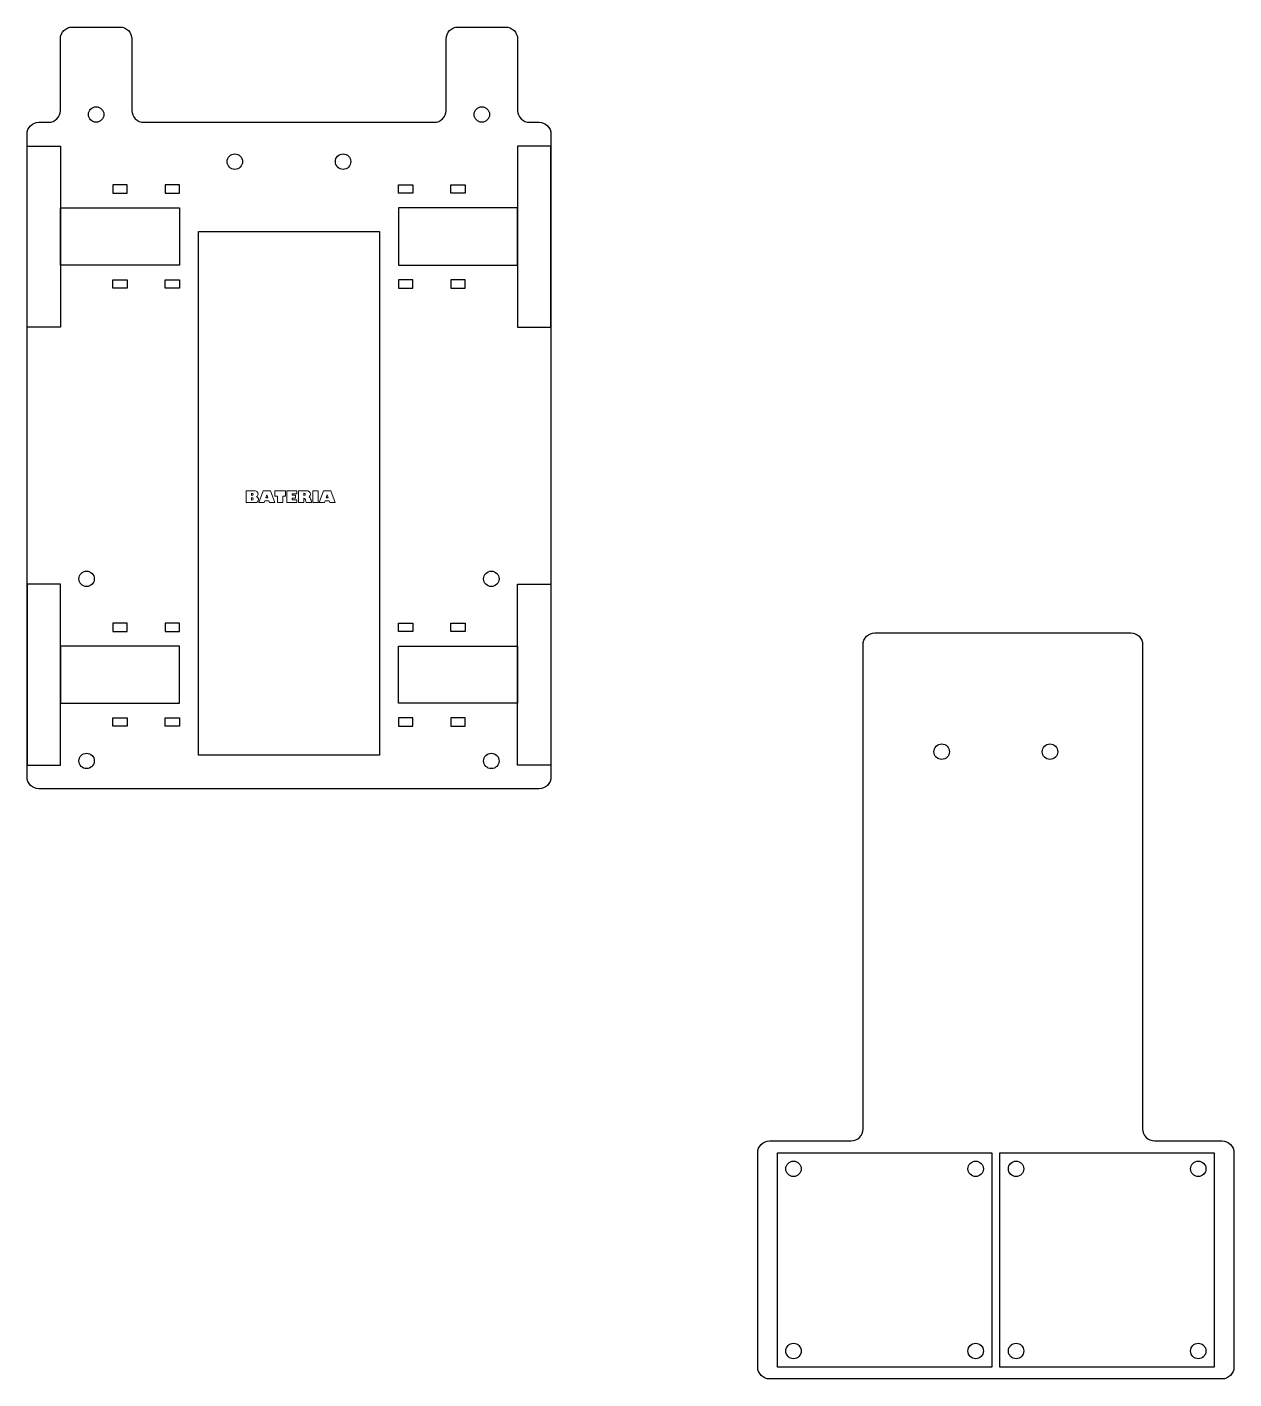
# Model space of a CAD drawing. Header units: millimetres. Extents: x 1914 to 2513, y 2106 to 2390.
# Drawn here: x 1913.7 to 2167.1, y 2105.7 to 2389.6 of the extents above; entities that cross this region are included whole.
import ezdxf

# ---------------------------------------------------------------- set-up
doc = ezdxf.new("R2010")
doc.units = ezdxf.units.MM

msp = doc.modelspace()

# ---------------------------------------------------------------- linework, layer by layer
for points in [[(2019.18, 2369.64), (2021.18, 2369.64, -0.414214), (2023.68, 2367.14), (2023.68, 2232.14, -0.414214), (2021.18, 2229.64), (1916.18, 2229.64, -0.414214), (1913.68, 2232.14), (1913.68, 2367.14, -0.414214), (1916.18, 2369.64), (1918.18, 2369.64, 0.414214), (1920.68, 2372.14), (1920.68, 2387.14, -0.414214), (1923.18, 2389.64), (1933.18, 2389.64, -0.414214), (1935.68, 2387.14), (1935.68, 2372.14, 0.414214), (1938.18, 2369.64), (1999.18, 2369.64, 0.414214), (2001.68, 2372.14), (2001.68, 2387.14, -0.414214), (2004.18, 2389.64), (2014.18, 2389.64, -0.414214), (2016.68, 2387.14), (2016.68, 2372.14, 0.414214)], [(2150.43, 2155.72), (2164.61, 2155.72, -0.414214), (2167.11, 2153.22), (2167.11, 2108.22, -0.414214), (2164.61, 2105.72), (2069.61, 2105.72, -0.414214), (2067.11, 2108.22), (2067.11, 2153.22, -0.414214), (2069.61, 2155.72), (2086.73, 2155.72, 0.414214), (2089.23, 2158.22), (2089.23, 2259.91, -0.414214), (2091.73, 2262.41), (2145.43, 2262.41, -0.414214), (2147.93, 2259.91), (2147.93, 2158.22, 0.414214)]]:
    msp.add_lwpolyline(points, format="xyb", close=True)
for points in [[(1913.68, 2364.64), (1920.68, 2364.64), (1920.68, 2326.64), (1913.68, 2326.64)], [(2023.68, 2364.64), (2016.68, 2364.64), (2016.68, 2326.64), (2023.68, 2326.64)], [(1931.68, 2354.72), (1934.68, 2354.72), (1934.68, 2356.47), (1931.68, 2356.47)], [(1942.68, 2354.72), (1945.68, 2354.72), (1945.68, 2356.47), (1942.68, 2356.47)], [(1994.68, 2354.72), (1991.68, 2354.72), (1991.68, 2356.47), (1994.68, 2356.47)], [(2005.68, 2354.72), (2002.68, 2354.72), (2002.68, 2356.47), (2005.68, 2356.47)], [(1920.68, 2351.64), (1945.68, 2351.64), (1945.68, 2339.64), (1920.68, 2339.64)], [(2016.68, 2351.64), (1991.68, 2351.64), (1991.68, 2339.64), (2016.68, 2339.64)], [(1949.68, 2346.73), (1987.68, 2346.73), (1987.68, 2236.73), (1949.68, 2236.73)], [(1931.68, 2336.55), (1934.68, 2336.55), (1934.68, 2334.8), (1931.68, 2334.8)], [(1942.68, 2336.55), (1945.68, 2336.55), (1945.68, 2334.8), (1942.68, 2334.8)], [(1994.68, 2336.55), (1991.68, 2336.55), (1991.68, 2334.8), (1994.68, 2334.8)], [(2005.68, 2336.55), (2002.68, 2336.55), (2002.68, 2334.8), (2005.68, 2334.8)], [(1913.68, 2234.64), (1920.68, 2234.64), (1920.68, 2272.64), (1913.68, 2272.64)], [(2023.68, 2234.64), (2016.68, 2234.64), (2016.68, 2272.64), (2023.68, 2272.64)], [(1931.68, 2262.72), (1934.68, 2262.72), (1934.68, 2264.47), (1931.68, 2264.47)], [(1942.68, 2262.72), (1945.68, 2262.72), (1945.68, 2264.47), (1942.68, 2264.47)], [(1994.68, 2262.72), (1991.68, 2262.72), (1991.68, 2264.47), (1994.68, 2264.47)], [(2005.68, 2262.72), (2002.68, 2262.72), (2002.68, 2264.47), (2005.68, 2264.47)], [(1920.68, 2247.64), (1945.68, 2247.64), (1945.68, 2259.64), (1920.68, 2259.64)], [(2016.68, 2247.64), (1991.68, 2247.64), (1991.68, 2259.64), (2016.68, 2259.64)], [(1931.68, 2244.55), (1934.68, 2244.55), (1934.68, 2242.8), (1931.68, 2242.8)], [(1942.68, 2244.55), (1945.68, 2244.55), (1945.68, 2242.8), (1942.68, 2242.8)], [(1994.68, 2244.55), (1991.68, 2244.55), (1991.68, 2242.8), (1994.68, 2242.8)], [(2005.68, 2244.55), (2002.68, 2244.55), (2002.68, 2242.8), (2005.68, 2242.8)], [(2071.24, 2153.22), (2116.24, 2153.22), (2116.24, 2108.22), (2071.24, 2108.22)], [(2117.98, 2153.22), (2162.98, 2153.22), (2162.98, 2108.22), (2117.98, 2108.22)]]:
    msp.add_lwpolyline(points, close=True)
at = {"color": 139, "lineweight": 0}
for points in [[(1961.23, 2292.24), (1959.66, 2292.24), (1959.66, 2289.75), (1961.42, 2289.75), (1961.55, 2289.75), (1961.83, 2289.8), (1962.04, 2289.93), (1962.05, 2289.95), (1962.21, 2290.16)], [(1960.78, 2291.25), (1960.78, 2291.74), (1960.84, 2291.74)], [(1960.84, 2291.74), (1961.03, 2291.7), (1961.14, 2291.5), (1961.06, 2291.31), (1960.8, 2291.25), (1960.78, 2291.25)], [(1960.84, 2291.74), (1961.03, 2291.7), (1961.14, 2291.5), (1961.06, 2291.31), (1960.8, 2291.25), (1960.78, 2291.25)], [(1962.13, 2291.84), (1961.96, 2292.06), (1961.81, 2292.14), (1961.55, 2292.22), (1961.23, 2292.24)], [(1961.99, 2291.07), (1962.15, 2291.29), (1962.2, 2291.54), (1962.2, 2291.58), (1962.13, 2291.84)], [(1961.99, 2291.07), (1962.15, 2291.29), (1962.2, 2291.54), (1962.2, 2291.58), (1962.13, 2291.84)], [(1964.81, 2292.24), (1963.23, 2292.24), (1962.36, 2289.75), (1963.47, 2289.75), (1963.62, 2290.16), (1964.43, 2290.16)], [(1964.02, 2291.38), (1964.23, 2290.76), (1963.82, 2290.76)], [(1963.82, 2290.76), (1964.02, 2291.38)], [(1964.43, 2290.16), (1964.57, 2289.75), (1965.68, 2289.75), (1964.81, 2292.24)], [(1972.31, 2292.24), (1970.68, 2292.24), (1970.68, 2289.75), (1971.78, 2289.75), (1971.78, 2290.66)], [(1971.78, 2291.25), (1971.78, 2291.73), (1971.85, 2291.73)], [(1971.85, 2291.73), (1972.05, 2291.66), (1972.11, 2291.47), (1972.06, 2291.33), (1971.81, 2291.25), (1971.78, 2291.25)], [(1971.85, 2291.73), (1972.05, 2291.66), (1972.11, 2291.47), (1972.06, 2291.33), (1971.81, 2291.25), (1971.78, 2291.25)], [(1973.15, 2291.8), (1972.98, 2292.03), (1972.86, 2292.11), (1972.62, 2292.2), (1972.31, 2292.24)], [(1973.16, 2291.22), (1973.22, 2291.49), (1973.22, 2291.55), (1973.15, 2291.8)], [(1973.16, 2291.22), (1973.22, 2291.49), (1973.22, 2291.55), (1973.15, 2291.8)], [(1977.49, 2292.24), (1975.91, 2292.24), (1975.05, 2289.75), (1976.15, 2289.75), (1976.3, 2290.16), (1977.11, 2290.16)], [(1976.71, 2291.38), (1976.91, 2290.76), (1976.49, 2290.76)], [(1976.49, 2290.76), (1976.71, 2291.38)], [(1976.71, 2291.38), (1976.91, 2290.76), (1976.49, 2290.76)], [(1977.11, 2290.16), (1977.25, 2289.75), (1978.35, 2289.75), (1977.49, 2292.24)], [(1977.11, 2290.16), (1977.25, 2289.75), (1978.35, 2289.75), (1977.49, 2292.24)], [(1960.84, 2290.84), (1961.07, 2290.77), (1961.16, 2290.56), (1961.08, 2290.34), (1961.08, 2290.34), (1960.8, 2290.29), (1960.78, 2290.29)], [(1960.78, 2290.29), (1960.78, 2290.84), (1960.84, 2290.84)], [(1960.84, 2290.84), (1961.07, 2290.77), (1961.16, 2290.56), (1961.08, 2290.34), (1961.08, 2290.34), (1960.8, 2290.29), (1960.78, 2290.29)], [(1962.11, 2290.84), (1961.88, 2291.01), (1961.99, 2291.07)], [(1962.21, 2290.16), (1962.26, 2290.44), (1962.26, 2290.52), (1962.17, 2290.77), (1962.11, 2290.84)], [(1962.21, 2290.16), (1962.26, 2290.44), (1962.26, 2290.52), (1962.17, 2290.77), (1962.11, 2290.84)], [(1971.78, 2290.66), (1971.94, 2290.64), (1972.13, 2290.44), (1972.17, 2290.33), (1972.23, 2290.08), (1972.27, 2289.75), (1973.42, 2289.75), (1973.39, 2289.95), (1973.32, 2290.24), (1973.22, 2290.49), (1973.1, 2290.73)], [(1971.78, 2290.66), (1971.94, 2290.64), (1972.13, 2290.44), (1972.17, 2290.33), (1972.23, 2290.08), (1972.27, 2289.75), (1973.42, 2289.75), (1973.39, 2289.95), (1973.32, 2290.24), (1973.22, 2290.49), (1973.1, 2290.73)], [(1973.1, 2290.73), (1972.94, 2290.94), (1973.02, 2291.01), (1973.16, 2291.22)]]:
    msp.add_lwpolyline(points, dxfattribs=at)
for points in [[(1967.96, 2292.24), (1965.74, 2292.24), (1965.74, 2291.13), (1966.3, 2291.13), (1966.3, 2289.75), (1967.4, 2289.75), (1967.4, 2291.13), (1967.96, 2291.13)], [(1970.34, 2292.24), (1968.26, 2292.24), (1968.26, 2289.75), (1970.34, 2289.75), (1970.34, 2290.37), (1969.37, 2290.37), (1969.37, 2290.68), (1970.04, 2290.68), (1970.04, 2291.3), (1969.37, 2291.3), (1969.37, 2291.62), (1970.34, 2291.62)], [(1973.69, 2289.75), (1973.69, 2292.24), (1974.8, 2292.24), (1974.8, 2289.75), (1973.69, 2289.75)]]:
    msp.add_lwpolyline(points, close=True, dxfattribs=at)
for centre in [(1928.18, 2371.26), (2009.18, 2371.26), (1957.31, 2361.37), (1980.04, 2361.37), (1926.18, 2273.76), (2011.17, 2273.76), (2105.74, 2237.45), (2128.48, 2237.45), (1926.18, 2235.51), (2011.17, 2235.51), (2074.62, 2149.84), (2112.87, 2149.84), (2121.36, 2149.84), (2159.61, 2149.84), (2074.62, 2111.59), (2112.87, 2111.59), (2121.36, 2111.59), (2159.61, 2111.59)]:
    msp.add_circle(centre, 1.62)

doc.saveas('drawing.dxf')
